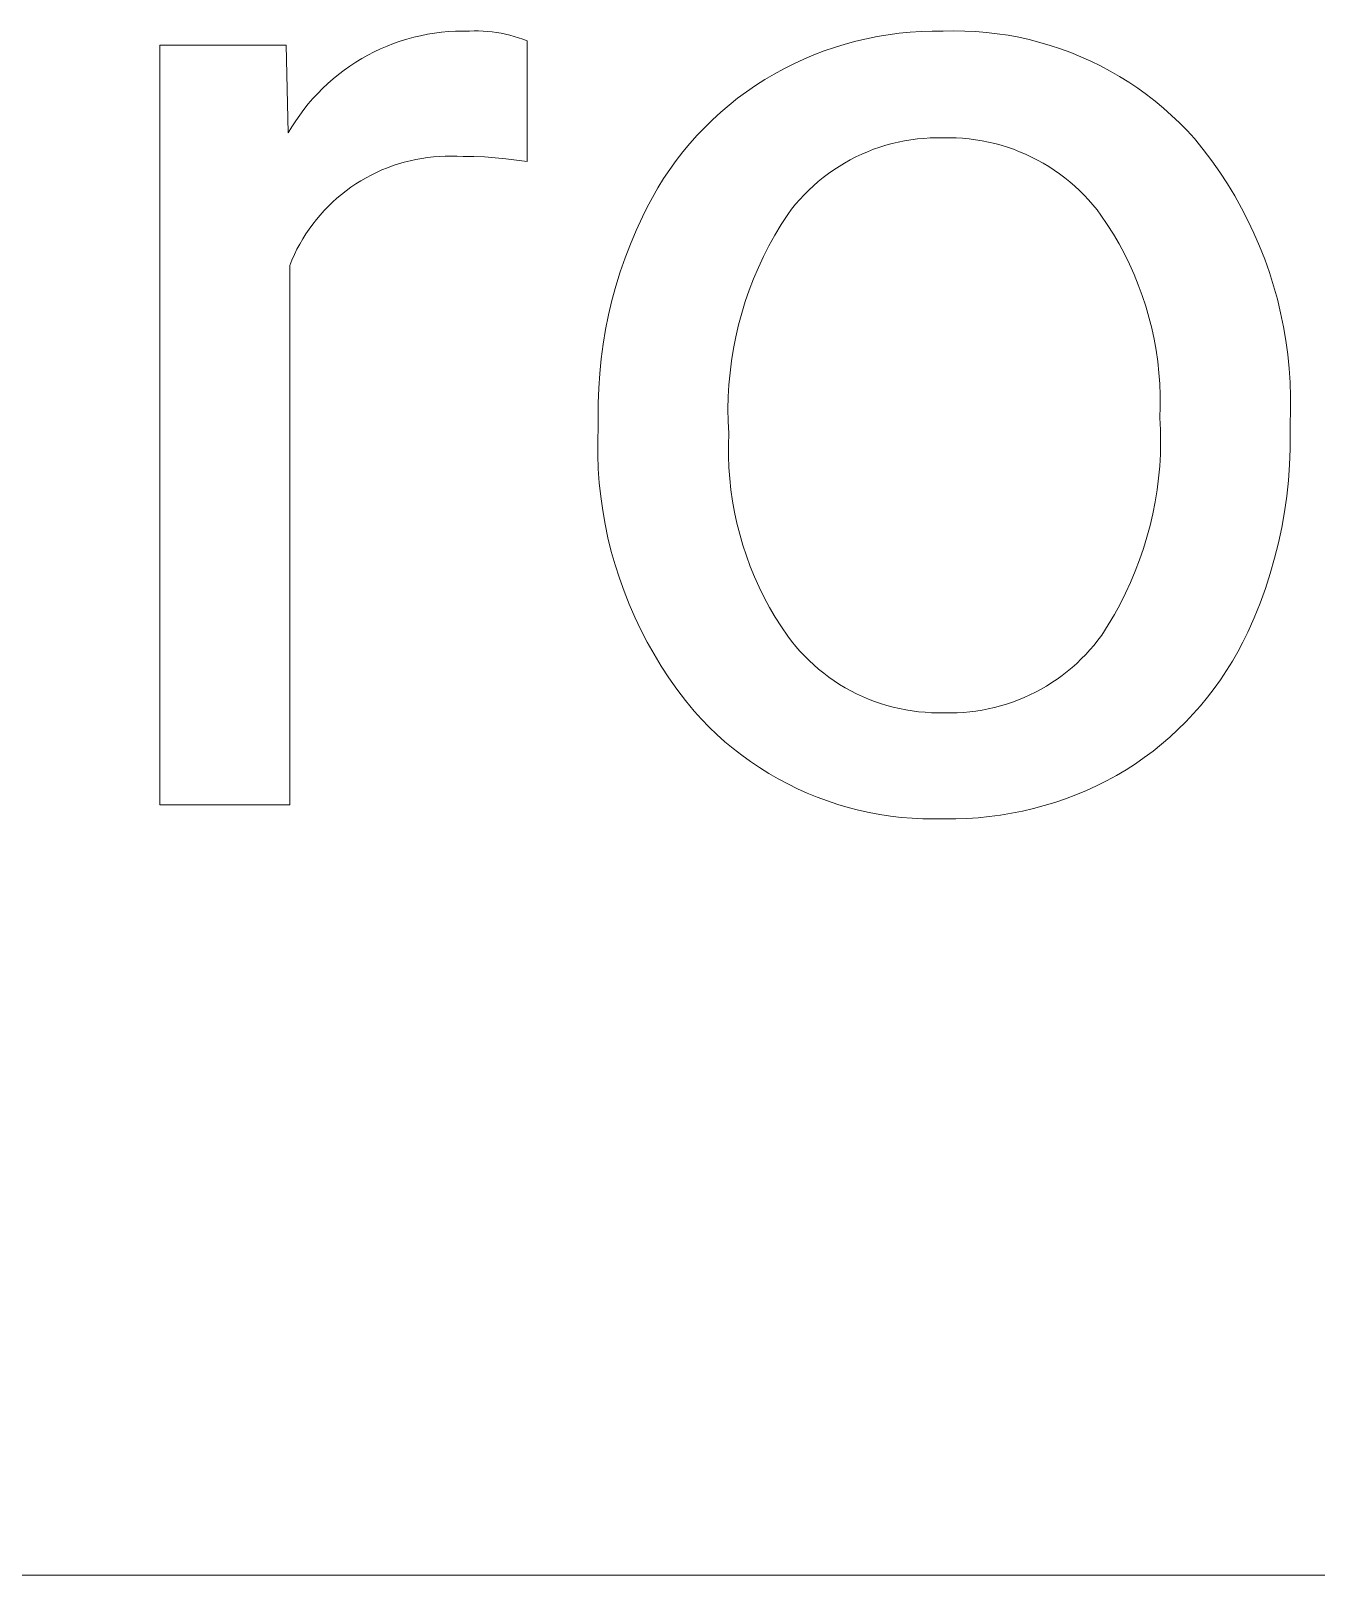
# Model space of a CAD drawing. Header units: millimetres. Extents: x -658 to 2773, y 81 to 2478.
# Drawn here: x 1714.08 to 1754.9, y 273.18 to 322.25 of the extents above; entities that cross this region are included whole.
import ezdxf

# ---------------------------------------------------------------- set-up
doc = ezdxf.new("R2010")
doc.units = ezdxf.units.MM
doc.header["$MEASUREMENT"] = 0
doc.layers.add('Domyślny', color=7, linetype='Continuous', true_color=0x000000)

msp = doc.modelspace()

# ---------------------------------------------------------------- linework, layer by layer
at = {"layer": 'Domyślny', "color": 18, "lineweight": 15, "true_color": 0x000000}
for p, q in [((1725.599, 321.844), (1725.81, 321.918)), ((1725.81, 321.918), (1726.024, 321.984)), ((1726.024, 321.984), (1726.24, 322.043)), ((1726.24, 322.043), (1726.457, 322.095)), ((1726.457, 322.095), (1726.677, 322.139)), ((1726.677, 322.139), (1726.897, 322.175)), ((1726.897, 322.175), (1727.119, 322.204)), ((1727.119, 322.204), (1727.342, 322.224)), ((1727.342, 322.224), (1727.566, 322.237)), ((1727.566, 322.237), (1727.789, 322.242)), ((1727.789, 322.242), (1728.013, 322.24)), ((1728.013, 322.24), (1728.157, 322.245)), ((1728.157, 322.245), (1728.3, 322.245)), ((1728.3, 322.245), (1728.444, 322.241)), ((1728.444, 322.241), (1728.587, 322.231)), ((1728.587, 322.231), (1728.73, 322.217)), ((1728.73, 322.217), (1728.873, 322.198)), ((1728.873, 322.198), (1729.015, 322.174)), ((1729.015, 322.174), (1729.155, 322.145)), ((1729.155, 322.145), (1729.295, 322.112)), ((1729.295, 322.112), (1729.434, 322.074)), ((1729.434, 322.074), (1729.571, 322.031)), ((1729.571, 322.031), (1729.707, 321.983)), ((1729.707, 321.983), (1729.841, 321.931)), ((1729.841, 321.931), (1729.841, 318.093)), ((1739.942, 321.827), (1740.279, 321.919)), ((1740.279, 321.919), (1740.62, 322)), ((1740.62, 322), (1740.963, 322.069)), ((1740.963, 322.069), (1741.309, 322.127)), ((1741.309, 322.127), (1741.656, 322.173)), ((1741.656, 322.173), (1742.004, 322.207)), ((1742.004, 322.207), (1742.353, 322.23)), ((1742.353, 322.23), (1742.703, 322.241)), ((1742.703, 322.241), (1743.053, 322.241)), ((1743.053, 322.241), (1743.398, 322.248)), ((1743.398, 322.248), (1743.743, 322.243)), ((1743.743, 322.243), (1744.088, 322.226)), ((1744.088, 322.226), (1744.432, 322.198)), ((1744.432, 322.198), (1744.775, 322.158)), ((1744.775, 322.158), (1745.116, 322.107)), ((1745.116, 322.107), (1745.455, 322.044)), ((1745.455, 322.044), (1745.792, 321.969)), ((1745.792, 321.969), (1746.127, 321.883)), ((1718.177, 297.656), (1718.177, 321.794)), ((1718.177, 321.794), (1722.187, 321.794)), ((1722.187, 321.794), (1722.255, 319.007)), ((1724.589, 321.366), (1724.784, 321.475)), ((1724.784, 321.475), (1724.983, 321.578)), ((1724.983, 321.578), (1725.185, 321.674)), ((1725.185, 321.674), (1725.391, 321.762)), ((1725.391, 321.762), (1725.599, 321.844)), ((1738.627, 321.348), (1738.949, 321.485)), ((1738.949, 321.485), (1739.276, 321.61)), ((1739.276, 321.61), (1739.607, 321.724)), ((1739.607, 321.724), (1739.942, 321.827)), ((1746.127, 321.883), (1746.458, 321.786)), ((1746.458, 321.786), (1746.785, 321.678)), ((1746.785, 321.678), (1747.109, 321.558)), ((1747.109, 321.558), (1747.429, 321.428)), ((1747.429, 321.428), (1747.744, 321.287)), ((1723.85, 320.862), (1724.028, 320.997)), ((1724.028, 320.997), (1724.211, 321.127)), ((1724.211, 321.127), (1724.398, 321.25)), ((1724.398, 321.25), (1724.589, 321.366)), ((1737.689, 320.877), (1737.996, 321.044)), ((1737.996, 321.044), (1738.309, 321.202)), ((1738.309, 321.202), (1738.627, 321.348)), ((1747.744, 321.287), (1748.054, 321.135)), ((1748.054, 321.135), (1748.358, 320.973)), ((1748.358, 320.973), (1748.657, 320.801)), ((1723.346, 320.419), (1723.509, 320.572)), ((1723.509, 320.572), (1723.677, 320.72)), ((1723.677, 320.72), (1723.85, 320.862)), ((1736.807, 320.313), (1737.094, 320.511)), ((1737.094, 320.511), (1737.387, 320.699)), ((1737.387, 320.699), (1737.689, 320.877)), ((1748.657, 320.801), (1748.95, 320.619)), ((1748.95, 320.619), (1749.237, 320.426)), ((1749.237, 320.426), (1749.517, 320.224)), ((1722.891, 319.926), (1723.037, 320.095)), ((1723.037, 320.095), (1723.189, 320.26)), ((1723.189, 320.26), (1723.346, 320.419)), ((1736.254, 319.888), (1736.527, 320.105)), ((1736.527, 320.105), (1736.807, 320.313)), ((1749.517, 320.224), (1749.79, 320.013)), ((1749.79, 320.013), (1750.055, 319.793)), ((1722.49, 319.388), (1722.618, 319.572)), ((1722.618, 319.572), (1722.752, 319.751)), ((1722.752, 319.751), (1722.891, 319.926)), ((1735.732, 319.426), (1735.989, 319.662)), ((1735.989, 319.662), (1736.254, 319.888)), ((1750.055, 319.793), (1750.313, 319.564)), ((1750.313, 319.564), (1750.563, 319.326)), ((1722.255, 319.007), (1722.37, 319.199)), ((1722.37, 319.199), (1722.49, 319.388)), ((1735.243, 318.93), (1735.483, 319.182)), ((1735.483, 319.182), (1735.732, 319.426)), ((1750.563, 319.326), (1750.805, 319.08)), ((1750.805, 319.08), (1751.039, 318.825)), ((1734.788, 318.402), (1735.011, 318.67)), ((1735.011, 318.67), (1735.243, 318.93)), ((1740.848, 318.484), (1740.658, 318.409)), ((1741.041, 318.551), (1740.848, 318.484)), ((1741.236, 318.612), (1741.041, 318.551)), ((1741.433, 318.666), (1741.236, 318.612)), ((1741.632, 318.713), (1741.433, 318.666)), ((1741.833, 318.754), (1741.632, 318.713)), ((1742.034, 318.787), (1741.833, 318.754)), ((1742.237, 318.813), (1742.034, 318.787)), ((1742.441, 318.833), (1742.237, 318.813)), ((1742.645, 318.845), (1742.441, 318.833)), ((1742.849, 318.85), (1742.645, 318.845)), ((1743.053, 318.848), (1742.849, 318.85)), ((1743.261, 318.851), (1743.053, 318.848)), ((1743.468, 318.846), (1743.261, 318.851)), ((1743.675, 318.834), (1743.468, 318.846)), ((1743.882, 318.815), (1743.675, 318.834)), ((1744.088, 318.788), (1743.882, 318.815)), ((1744.292, 318.755), (1744.088, 318.788)), ((1744.496, 318.715), (1744.292, 318.755)), ((1744.698, 318.667), (1744.496, 318.715)), ((1744.898, 318.613), (1744.698, 318.667)), ((1745.096, 318.552), (1744.898, 318.613)), ((1745.292, 318.484), (1745.096, 318.552)), ((1745.486, 318.409), (1745.292, 318.484)), ((1751.039, 318.825), (1751.319, 318.479)), ((1751.319, 318.479), (1751.587, 318.123)), ((1725.76, 318.024), (1725.582, 317.965)), ((1725.941, 318.077), (1725.76, 318.024)), ((1726.124, 318.123), (1725.941, 318.077)), ((1726.308, 318.163), (1726.124, 318.123)), ((1726.493, 318.197), (1726.308, 318.163)), ((1726.679, 318.225), (1726.493, 318.197)), ((1726.867, 318.246), (1726.679, 318.225)), ((1727.054, 318.26), (1726.867, 318.246)), ((1727.243, 318.268), (1727.054, 318.26)), ((1727.431, 318.27), (1727.243, 318.268)), ((1727.619, 318.264), (1727.431, 318.27)), ((1727.807, 318.253), (1727.619, 318.264)), ((1728.148, 318.252), (1727.807, 318.253)), ((1728.488, 318.241), (1728.148, 318.252)), ((1728.828, 318.219), (1728.488, 318.241)), ((1729.167, 318.187), (1728.828, 318.219)), ((1729.504, 318.145), (1729.167, 318.187)), ((1729.841, 318.093), (1729.504, 318.145)), ((1734.371, 317.844), (1734.575, 318.126)), ((1734.575, 318.126), (1734.788, 318.402)), ((1739.925, 318.048), (1739.75, 317.942)), ((1740.103, 318.148), (1739.925, 318.048)), ((1740.285, 318.242), (1740.103, 318.148)), ((1740.47, 318.329), (1740.285, 318.242)), ((1740.658, 318.409), (1740.47, 318.329)), ((1745.676, 318.327), (1745.486, 318.409)), ((1745.864, 318.239), (1745.676, 318.327)), ((1746.049, 318.145), (1745.864, 318.239)), ((1746.23, 318.044), (1746.049, 318.145)), ((1746.408, 317.937), (1746.23, 318.044)), ((1751.587, 318.123), (1751.843, 317.758)), ((1724.561, 317.484), (1724.401, 317.384)), ((1724.724, 317.579), (1724.561, 317.484)), ((1724.89, 317.668), (1724.724, 317.579)), ((1725.059, 317.751), (1724.89, 317.668)), ((1725.231, 317.828), (1725.059, 317.751)), ((1725.405, 317.899), (1725.231, 317.828)), ((1725.582, 317.965), (1725.405, 317.899)), ((1733.993, 317.258), (1734.177, 317.554)), ((1734.177, 317.554), (1734.371, 317.844)), ((1739.249, 317.589), (1739.09, 317.46)), ((1739.412, 317.713), (1739.249, 317.589)), ((1739.579, 317.83), (1739.412, 317.713)), ((1739.75, 317.942), (1739.579, 317.83)), ((1746.582, 317.824), (1746.408, 317.937)), ((1746.752, 317.705), (1746.582, 317.824)), ((1746.917, 317.58), (1746.752, 317.705)), ((1747.079, 317.45), (1746.917, 317.58)), ((1751.843, 317.758), (1752.086, 317.385)), ((1723.945, 317.051), (1723.801, 316.929)), ((1724.093, 317.167), (1723.945, 317.051)), ((1724.246, 317.278), (1724.093, 317.167)), ((1724.401, 317.384), (1724.246, 317.278)), ((1733.819, 316.956), (1733.993, 317.258)), ((1738.643, 317.041), (1738.504, 316.892)), ((1738.787, 317.186), (1738.643, 317.041)), ((1738.937, 317.326), (1738.787, 317.186)), ((1739.09, 317.46), (1738.937, 317.326)), ((1747.235, 317.314), (1747.079, 317.45)), ((1747.387, 317.173), (1747.235, 317.314)), ((1747.534, 317.026), (1747.387, 317.173)), ((1747.676, 316.875), (1747.534, 317.026)), ((1752.086, 317.385), (1752.317, 317.004)), ((1752.317, 317.004), (1752.534, 316.615)), ((1723.395, 316.537), (1723.269, 316.397)), ((1723.526, 316.672), (1723.395, 316.537)), ((1723.661, 316.803), (1723.526, 316.672)), ((1723.801, 316.929), (1723.661, 316.803)), ((1733.503, 316.335), (1733.656, 316.648)), ((1733.656, 316.648), (1733.819, 316.956)), ((1738.241, 316.578), (1738.118, 316.415)), ((1738.37, 316.737), (1738.241, 316.578)), ((1738.504, 316.892), (1738.37, 316.737)), ((1747.812, 316.718), (1747.676, 316.875)), ((1747.943, 316.557), (1747.812, 316.718)), ((1748.068, 316.392), (1747.943, 316.557)), ((1752.534, 316.615), (1752.738, 316.219)), ((1723.032, 316.104), (1722.921, 315.952)), ((1723.148, 316.252), (1723.032, 316.104)), ((1723.269, 316.397), (1723.148, 316.252)), ((1733.306, 315.907), (1733.503, 316.335)), ((1737.909, 316.091), (1737.711, 315.759)), ((1738.118, 316.415), (1737.909, 316.091)), ((1748.27, 316.094), (1748.068, 316.392)), ((1748.462, 315.79), (1748.27, 316.094)), ((1752.738, 316.219), (1752.929, 315.816)), ((1722.715, 315.636), (1722.621, 315.473)), ((1722.815, 315.796), (1722.715, 315.636)), ((1722.921, 315.952), (1722.815, 315.796)), ((1733.122, 315.473), (1733.306, 315.907)), ((1737.711, 315.759), (1737.524, 315.421)), ((1748.643, 315.479), (1748.462, 315.79)), ((1752.929, 315.816), (1753.106, 315.407)), ((1722.449, 315.138), (1722.372, 314.966)), ((1722.532, 315.307), (1722.449, 315.138)), ((1722.621, 315.473), (1722.532, 315.307)), ((1732.8, 314.587), (1732.954, 315.033)), ((1732.954, 315.033), (1733.122, 315.473)), ((1737.349, 315.077), (1737.186, 314.727)), ((1737.524, 315.421), (1737.349, 315.077)), ((1748.813, 315.162), (1748.643, 315.479)), ((1748.972, 314.839), (1748.813, 315.162)), ((1753.106, 315.407), (1753.268, 314.992)), ((1722.372, 314.966), (1722.301, 314.792)), ((1722.301, 314.792), (1722.301, 297.656)), ((1732.66, 314.137), (1732.8, 314.587)), ((1737.186, 314.727), (1737.035, 314.372)), ((1749.119, 314.511), (1748.972, 314.839)), ((1753.268, 314.992), (1753.417, 314.572)), ((1753.417, 314.572), (1753.551, 314.147)), ((1732.536, 313.683), (1732.66, 314.137)), ((1737.035, 314.372), (1736.897, 314.011)), ((1749.255, 314.178), (1749.119, 314.511)), ((1749.379, 313.841), (1749.255, 314.178)), ((1753.551, 314.147), (1753.671, 313.718)), ((1732.427, 313.224), (1732.536, 313.683)), ((1736.771, 313.646), (1736.658, 313.277)), ((1736.897, 314.011), (1736.771, 313.646)), ((1749.491, 313.499), (1749.379, 313.841)), ((1753.671, 313.718), (1753.776, 313.285)), ((1732.334, 312.762), (1732.427, 313.224)), ((1736.658, 313.277), (1736.558, 312.904)), ((1749.592, 313.154), (1749.491, 313.499)), ((1749.68, 312.805), (1749.592, 313.154)), ((1753.776, 313.285), (1753.866, 312.848)), ((1732.256, 312.297), (1732.334, 312.762)), ((1736.558, 312.904), (1736.47, 312.528)), ((1749.756, 312.454), (1749.68, 312.805)), ((1753.866, 312.848), (1753.941, 312.409)), ((1732.193, 311.83), (1732.256, 312.297)), ((1736.396, 312.15), (1736.334, 311.768)), ((1736.47, 312.528), (1736.396, 312.15)), ((1749.82, 312.1), (1749.756, 312.454)), ((1749.872, 311.744), (1749.82, 312.1)), ((1753.941, 312.409), (1754.002, 311.968)), ((1732.146, 311.362), (1732.193, 311.83)), ((1736.334, 311.768), (1736.286, 311.385)), ((1749.911, 311.386), (1749.872, 311.744)), ((1754.002, 311.968), (1754.047, 311.524)), ((1732.114, 310.891), (1732.146, 311.362)), ((1736.286, 311.385), (1736.251, 311.001)), ((1749.937, 311.028), (1749.911, 311.386)), ((1754.047, 311.524), (1754.077, 311.08)), ((1732.098, 310.42), (1732.114, 310.891)), ((1736.23, 310.615), (1736.221, 310.229)), ((1736.251, 311.001), (1736.23, 310.615)), ((1749.951, 310.668), (1749.937, 311.028)), ((1749.953, 310.309), (1749.951, 310.668)), ((1754.077, 311.08), (1754.092, 310.634)), ((1754.092, 310.634), (1754.092, 310.189)), ((1732.098, 309.949), (1732.098, 310.42)), ((1736.221, 310.229), (1736.227, 309.843)), ((1749.942, 309.949), (1749.953, 310.309)), ((1754.092, 310.189), (1754.077, 309.743)), ((1732.085, 309.22), (1732.098, 309.663)), ((1732.098, 309.663), (1732.098, 309.949)), ((1736.227, 309.843), (1736.245, 309.458)), ((1749.959, 309.567), (1749.942, 309.949)), ((1754.077, 309.743), (1754.077, 309.458)), ((1732.086, 308.776), (1732.085, 309.22)), ((1736.245, 309.458), (1736.234, 309.098)), ((1749.955, 308.802), (1749.963, 309.184)), ((1749.963, 309.184), (1749.959, 309.567)), ((1754.077, 309.458), (1754.076, 308.957)), ((1732.103, 308.333), (1732.086, 308.776)), ((1736.234, 309.098), (1736.235, 308.739)), ((1736.235, 308.739), (1736.249, 308.379)), ((1749.933, 308.42), (1749.955, 308.802)), ((1754.076, 308.957), (1754.057, 308.456)), ((1732.134, 307.89), (1732.103, 308.333)), ((1736.249, 308.379), (1736.275, 308.021)), ((1749.898, 308.039), (1749.933, 308.42)), ((1754.057, 308.456), (1754.021, 307.956)), ((1732.181, 307.449), (1732.134, 307.89)), ((1736.275, 308.021), (1736.314, 307.663)), ((1749.85, 307.659), (1749.898, 308.039)), ((1754.021, 307.956), (1753.968, 307.458)), ((1732.242, 307.01), (1732.181, 307.449)), ((1736.314, 307.663), (1736.366, 307.307)), ((1736.366, 307.307), (1736.429, 306.953)), ((1749.715, 306.906), (1749.789, 307.281)), ((1749.789, 307.281), (1749.85, 307.659)), ((1753.968, 307.458), (1753.898, 306.962)), ((1732.319, 306.573), (1732.242, 307.01)), ((1736.429, 306.953), (1736.506, 306.601)), ((1749.629, 306.533), (1749.715, 306.906)), ((1753.898, 306.962), (1753.81, 306.469)), ((1732.41, 306.138), (1732.319, 306.573)), ((1736.506, 306.601), (1736.594, 306.253)), ((1736.594, 306.253), (1736.694, 305.907)), ((1749.53, 306.163), (1749.629, 306.533)), ((1753.81, 306.469), (1753.706, 305.978)), ((1732.516, 305.707), (1732.41, 306.138)), ((1732.636, 305.28), (1732.516, 305.707)), ((1736.694, 305.907), (1736.807, 305.566)), ((1749.294, 305.435), (1749.418, 305.797)), ((1749.418, 305.797), (1749.53, 306.163)), ((1753.706, 305.978), (1753.584, 305.492)), ((1732.771, 304.858), (1732.636, 305.28)), ((1736.807, 305.566), (1736.931, 305.228)), ((1736.931, 305.228), (1737.067, 304.895)), ((1749.158, 305.078), (1749.294, 305.435)), ((1753.584, 305.492), (1753.446, 305.011)), ((1732.92, 304.44), (1732.771, 304.858)), ((1737.067, 304.895), (1737.214, 304.567)), ((1748.849, 304.378), (1749.009, 304.725)), ((1749.009, 304.725), (1749.158, 305.078)), ((1753.446, 305.011), (1753.291, 304.534)), ((1733.083, 304.027), (1732.92, 304.44)), ((1737.214, 304.567), (1737.373, 304.244)), ((1737.373, 304.244), (1737.543, 303.927)), ((1748.676, 304.036), (1748.849, 304.378)), ((1753.291, 304.534), (1753.12, 304.063)), ((1733.26, 303.62), (1733.083, 304.027)), ((1737.543, 303.927), (1737.724, 303.617)), ((1748.493, 303.701), (1748.676, 304.036)), ((1753.12, 304.063), (1752.933, 303.598)), ((1733.45, 303.22), (1733.26, 303.62)), ((1737.724, 303.617), (1737.916, 303.312)), ((1737.916, 303.312), (1738.118, 303.015)), ((1748.091, 303.049), (1748.297, 303.371)), ((1748.297, 303.371), (1748.493, 303.701)), ((1752.933, 303.598), (1752.729, 303.141)), ((1733.655, 302.826), (1733.45, 303.22)), ((1733.872, 302.439), (1733.655, 302.826)), ((1738.118, 303.015), (1738.243, 302.851)), ((1738.243, 302.851), (1738.373, 302.691)), ((1747.848, 302.732), (1747.972, 302.889)), ((1747.972, 302.889), (1748.091, 303.049)), ((1752.577, 302.828), (1752.415, 302.52)), ((1752.729, 303.141), (1752.577, 302.828)), ((1734.102, 302.06), (1733.872, 302.439)), ((1738.373, 302.691), (1738.508, 302.536)), ((1738.508, 302.536), (1738.649, 302.386)), ((1738.649, 302.386), (1738.795, 302.24)), ((1747.299, 302.151), (1747.444, 302.289)), ((1747.444, 302.289), (1747.583, 302.432)), ((1747.583, 302.432), (1747.718, 302.58)), ((1747.718, 302.58), (1747.848, 302.732)), ((1752.415, 302.52), (1752.242, 302.218)), ((1734.345, 301.688), (1734.102, 302.06)), ((1738.795, 302.24), (1738.946, 302.1)), ((1738.946, 302.1), (1739.101, 301.965)), ((1739.101, 301.965), (1739.262, 301.836)), ((1739.262, 301.836), (1739.426, 301.712)), ((1746.839, 301.766), (1746.997, 301.889)), ((1746.997, 301.889), (1747.15, 302.017)), ((1747.15, 302.017), (1747.299, 302.151)), ((1752.059, 301.922), (1751.866, 301.632)), ((1752.242, 302.218), (1752.059, 301.922)), ((1734.601, 301.326), (1734.345, 301.688)), ((1734.869, 300.972), (1734.601, 301.326)), ((1739.426, 301.712), (1739.595, 301.594)), ((1739.595, 301.594), (1739.768, 301.482)), ((1739.768, 301.482), (1739.944, 301.376)), ((1739.944, 301.376), (1740.124, 301.276)), ((1745.993, 301.235), (1746.17, 301.33)), ((1746.17, 301.33), (1746.342, 301.43)), ((1746.342, 301.43), (1746.512, 301.537)), ((1746.512, 301.537), (1746.677, 301.649)), ((1746.677, 301.649), (1746.839, 301.766)), ((1751.663, 301.349), (1751.451, 301.073)), ((1751.866, 301.632), (1751.663, 301.349)), ((1735.148, 300.627), (1734.869, 300.972)), ((1740.124, 301.276), (1740.308, 301.182)), ((1740.308, 301.182), (1740.494, 301.095)), ((1740.494, 301.095), (1740.684, 301.014)), ((1740.684, 301.014), (1740.876, 300.94)), ((1740.876, 300.94), (1741.071, 300.873)), ((1741.071, 300.873), (1741.267, 300.812)), ((1741.267, 300.812), (1741.466, 300.759)), ((1744.685, 300.747), (1744.879, 300.797)), ((1744.879, 300.797), (1745.07, 300.854)), ((1745.07, 300.854), (1745.26, 300.918)), ((1745.26, 300.918), (1745.447, 300.988)), ((1745.447, 300.988), (1745.632, 301.064)), ((1745.632, 301.064), (1745.814, 301.147)), ((1745.814, 301.147), (1745.993, 301.235)), ((1751.23, 300.805), (1750.999, 300.544)), ((1751.451, 301.073), (1751.23, 300.805)), ((1735.38, 300.373), (1735.148, 300.627)), ((1735.621, 300.127), (1735.38, 300.373)), ((1741.466, 300.759), (1741.667, 300.712)), ((1741.667, 300.712), (1741.869, 300.672)), ((1741.869, 300.672), (1742.072, 300.639)), ((1742.072, 300.639), (1742.277, 300.613)), ((1742.277, 300.613), (1742.482, 300.595)), ((1742.482, 300.595), (1742.687, 300.583)), ((1742.687, 300.583), (1742.893, 300.579)), ((1742.893, 300.579), (1743.099, 300.582)), ((1743.099, 300.582), (1743.299, 300.579)), ((1743.299, 300.579), (1743.499, 300.582)), ((1743.499, 300.582), (1743.699, 300.593)), ((1743.699, 300.593), (1743.898, 300.61)), ((1743.898, 300.61), (1744.096, 300.634)), ((1744.096, 300.634), (1744.294, 300.665)), ((1744.294, 300.665), (1744.49, 300.703)), ((1744.49, 300.703), (1744.685, 300.747)), ((1750.999, 300.544), (1750.76, 300.291)), ((1735.869, 299.89), (1735.621, 300.127)), ((1736.126, 299.661), (1735.869, 299.89)), ((1750.513, 300.046), (1750.257, 299.81)), ((1750.76, 300.291), (1750.513, 300.046)), ((1736.39, 299.441), (1736.126, 299.661)), ((1736.661, 299.23), (1736.39, 299.441)), ((1749.723, 299.364), (1749.445, 299.155)), ((1749.994, 299.582), (1749.723, 299.364)), ((1750.257, 299.81), (1749.994, 299.582)), ((1736.94, 299.028), (1736.661, 299.23)), ((1737.225, 298.836), (1736.94, 299.028)), ((1737.517, 298.654), (1737.225, 298.836)), ((1749.16, 298.955), (1748.868, 298.765)), ((1749.445, 299.155), (1749.16, 298.955)), ((1737.814, 298.481), (1737.517, 298.654)), ((1738.118, 298.319), (1737.814, 298.481)), ((1748.247, 298.417), (1747.928, 298.259)), ((1748.56, 298.586), (1748.247, 298.417)), ((1748.868, 298.765), (1748.56, 298.586)), ((1738.426, 298.168), (1738.118, 298.319)), ((1738.74, 298.026), (1738.426, 298.168)), ((1739.058, 297.896), (1738.74, 298.026)), ((1739.381, 297.777), (1739.058, 297.896)), ((1747.275, 297.974), (1746.942, 297.848)), ((1747.604, 298.111), (1747.275, 297.974)), ((1747.928, 298.259), (1747.604, 298.111)), ((1722.301, 297.656), (1718.177, 297.656)), ((1739.707, 297.668), (1739.381, 297.777)), ((1740.037, 297.571), (1739.707, 297.668)), ((1740.37, 297.485), (1740.037, 297.571)), ((1740.706, 297.41), (1740.37, 297.485)), ((1741.044, 297.347), (1740.706, 297.41)), ((1745.225, 297.386), (1744.874, 297.327)), ((1745.574, 297.455), (1745.225, 297.386)), ((1745.921, 297.536), (1745.574, 297.455)), ((1746.265, 297.629), (1745.921, 297.536)), ((1746.605, 297.733), (1746.265, 297.629)), ((1746.942, 297.848), (1746.605, 297.733)), ((1741.384, 297.295), (1741.044, 297.347)), ((1741.725, 297.255), (1741.384, 297.295)), ((1742.068, 297.227), (1741.725, 297.255)), ((1742.411, 297.21), (1742.068, 297.227)), ((1742.755, 297.205), (1742.411, 297.21)), ((1743.099, 297.212), (1742.755, 297.205)), ((1743.455, 297.211), (1743.099, 297.212)), ((1743.811, 297.223), (1743.455, 297.211)), ((1744.166, 297.246), (1743.811, 297.223)), ((1744.521, 297.281), (1744.166, 297.246)), ((1744.874, 297.327), (1744.521, 297.281)), ((1476.087, 273.178), (2772.517, 273.178))]:
    msp.add_line(p, q, dxfattribs=at)

doc.saveas('drawing.dxf')
